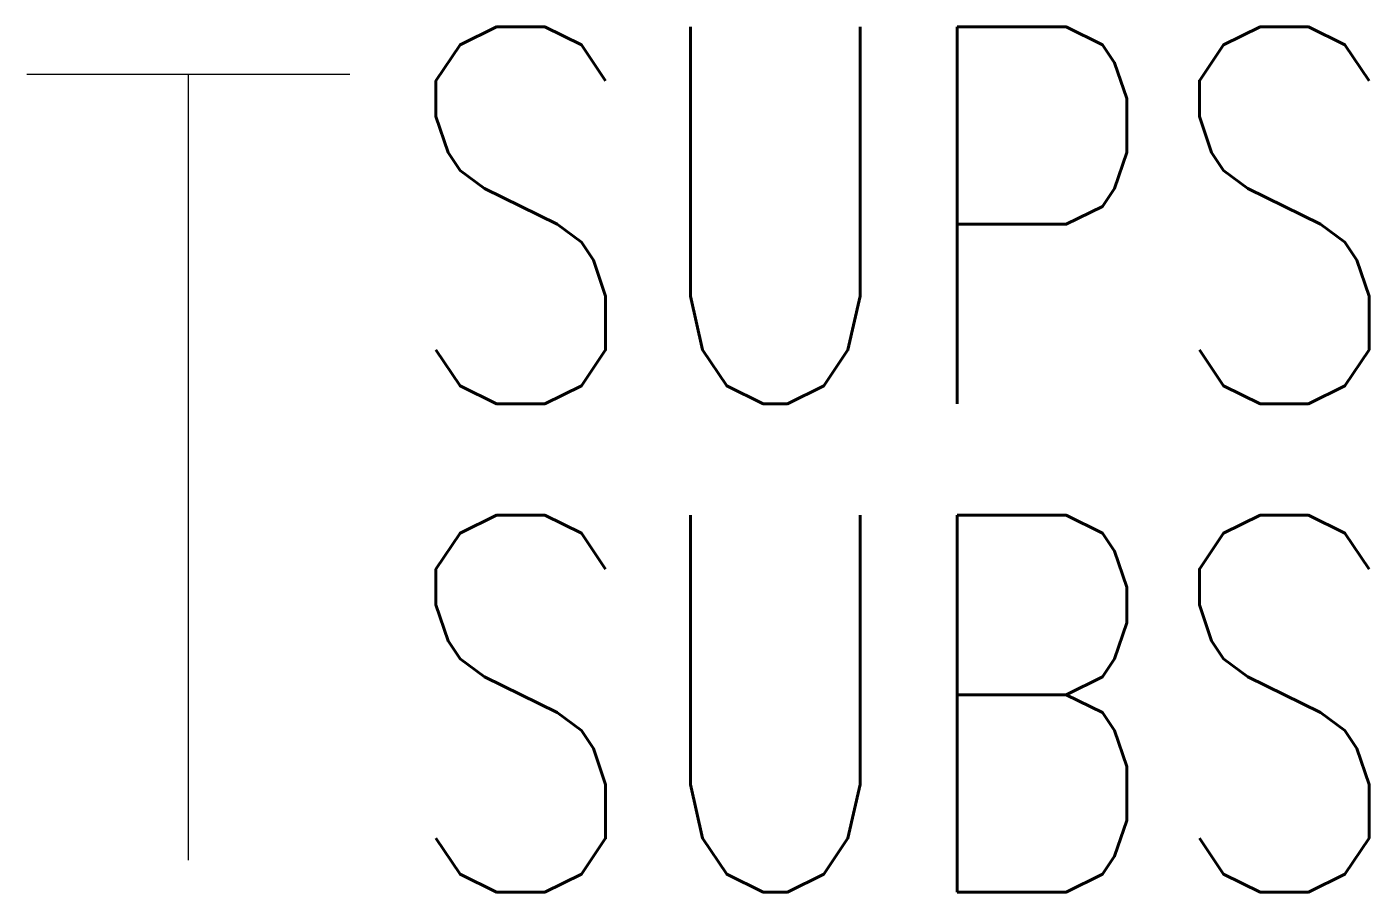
# Model space of a CAD drawing. Extents: x -0.03 to 0.248, y -0.144 to 0.035.
import ezdxf
from ezdxf.enums import TextEntityAlignment as Align

# ---------------------------------------------------------------- set-up
doc = ezdxf.new("R2010")
doc.units = 0
doc.header["$LTSCALE"] = 48
doc.header["$MEASUREMENT"] = 0
doc.layers.get('0').update_dxf_attribs({"linetype": 'CONTINUOUS'})
doc.layers.add('E-BLKA', color=4, linetype='CONTINUOUS')
doc.styles.add('BRA-ATT', font='romans.shx', dxfattribs={"width": 0.75})

msp = doc.modelspace()

# ---------------------------------------------------------------- linework, layer by layer
for p, q in [((0.03696, 0.02551), (-0.02995, 0.02551)), ((0.0035, 0.02551), (0.0035, -0.13735))]:
    msp.add_line(p, q)

# ---------------------------------------------------------------- texts
at = {"layer": 'E-BLKA', "style": 'BRA-ATT', "width": 0.75}
msp.add_attdef('SUPS', (0.04727, -0.04276), '', height=0.07812, dxfattribs=at)
msp.add_attdef('SUBS', text='', height=0.07812, dxfattribs=at).set_placement((0.04727, -0.06585), align=Align.TOP_LEFT)

doc.saveas('drawing.dxf')
